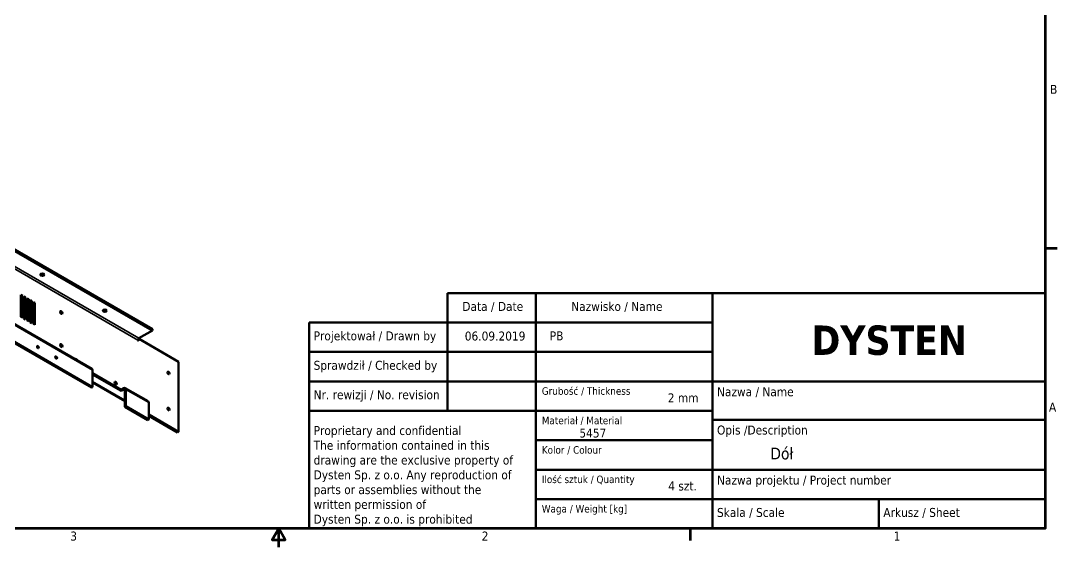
# Model space of a CAD drawing. Header units: millimetres. Extents: x 51 to 2184, y 25 to 1702.
# Drawn here: x 767 to 2175, y 25 to 741 of the extents above; entities that cross this region are included whole.
import ezdxf
from ezdxf.enums import TextEntityAlignment as Align

# ---------------------------------------------------------------- set-up
doc = ezdxf.new("R2010")
doc.units = ezdxf.units.MM
doc.header["$LTSCALE"] = 4
for name, color, linetype, lineweight in [('Obramowanie (ANSI)', 7, 'Continuous', 70), ('Tytuł (ANSI)', 7, 'Continuous', 50), ('Widoczne (ANSI)', 7, 'Continuous', 50), ('Widoczne wąskie (ANSI)', 7, 'Continuous', 35)]:
    doc.layers.add(name, color=color, linetype=linetype, lineweight=lineweight)
doc.styles.add('Styl tekstu42', font='tahoma.ttf')
doc.styles.add('Tekst notatki (ANSI)', font='tahoma.ttf')

# ---------------------------------------------------------------- blocks, each defined once
blk = doc.blocks.new('Ramki Default Border')
at = {"layer": 'Obramowanie (ANSI)'}
for p, q in [((539.75, 107.95), (543.81, 107.95)), ((419.1, 12.7), (419.1, 8.64))]:
    blk.add_line(p, q, dxfattribs=at)
at = {"layer": 'Obramowanie (ANSI)', "flags": 128}
for points in [[(19.05, 12.7), (19.05, 419.1), (539.75, 419.1), (539.75, 12.7), (19.05, 12.7)], [(279.4, 6.35), (279.4, 12.7), (277.2, 8.89), (281.6, 8.89), (279.4, 12.7)]]:
    blk.add_lwpolyline(points, dxfattribs=at)
at = {"layer": 'Obramowanie (ANSI)', "char_height": 3.05, "attachment_point": 7, "style": 'Tekst notatki (ANSI)'}
for s, insert in [('B', (541.36, 160.4)), ('A', (540.99, 52.45)), ('3', (208.6, 8.57)), ('2', (348.33, 8.64)), ('1', (488.26, 8.64))]:
    blk.add_mtext(s, dxfattribs=dict(at, insert=insert))
blk = doc.blocks.new('Tabelki rysunkowe Tabelka new')
at = {"layer": 'Tytuł (ANSI)'}
for p, q in [((529, 115), (326, 115)), ((326, 115), (326, 109)), ((356, 115), (356, 35)), ((416, 115), (416, 35)), ((529, 115), (529, 35)), ((326, 109), (326, 75)), ((279, 35), (279, 105)), ((279, 105), (356, 105)), ((356, 105), (416, 105)), ((356, 95), (279, 95)), ((356, 95), (416, 95)), ((356, 85), (279, 85)), ((356, 85), (416, 85)), ((416, 85), (529, 85)), ((356, 75), (279, 75)), ((356, 75), (416, 75)), ((416, 72), (529, 72)), ((356, 65), (416, 65)), ((356, 55), (416, 55)), ((416, 55), (529, 55)), ((356, 45), (416, 45)), ((416, 45), (529, 45)), ((472.5, 45), (472.5, 35)), ((529, 35), (279, 35))]:
    blk.add_line(p, q, dxfattribs=at)
at = {"layer": 'Tytuł (ANSI)', "style": 'Tekst notatki (ANSI)'}
for s, insert, char_height, attachment_point in [('Data / Date', (331, 112), 3.048, 1), ('Nazwisko / Name', (368, 112), 3.048, 1), ('Projektował / Drawn by', (280.5, 102), 3.048, 1), ('\\fTahoma|b1|i0;\\H10.0000;DYSTEN', (476, 104), 10, 2), ('Sprawdził / Checked by', (280.5, 92), 3.048, 1), ('Nr. rewizji / No. revision', (280.5, 82), 3.048, 1), ('\\fTahoma|b0|i0;\\H2.5400;Grubość / Thickness', (358, 83), 2.54, 1), ('Nazwa / Name', (417.5, 83), 3.048, 1), ('\\fTahoma|b0|i0;\\H2.5400;Materiał / Material', (358, 73), 2.54, 1), ('Opis /Description ', (417.5, 70), 3.048, 1), ('\\fTahoma|b0|i0;\\H2.5400;Kolor / Colour', (358, 63), 2.54, 1), ('\\fTahoma|b0|i0;\\H2.5400;Ilość sztuk / Quantity', (358, 53), 2.54, 1), ('Nazwa projektu / Project number', (417.5, 53), 3.048, 1), ('\\fTahoma|b0|i0;\\H2.5400;Waga / Weight [kg]', (358, 43), 2.54, 1), ('Skala / Scale', (417.5, 42), 3.048, 1), ('Arkusz / Sheet', (474, 42), 3.048, 1)]:
    blk.add_mtext(s, dxfattribs=dict(at, insert=insert, char_height=char_height, attachment_point=attachment_point))
at = {"layer": 'Tytuł (ANSI)', "insert": (280.5, 69.84), "char_height": 3.048, "attachment_point": 1, "line_spacing_factor": 0.987884, "style": 'Tekst notatki (ANSI)'}
blk.add_mtext('Proprietary and confidential\\PThe information contained in this\\Pdrawing are the exclusive property of\\PDysten Sp. z o.o. Any reproduction of\\Pparts or assemblies without the\\Pwritten permission of\\PDysten Sp. z o.o. is prohibited', dxfattribs=at)
at = {"layer": 'Tytuł (ANSI)'}
for tag, p, height, style in [('Projektował_001', (360.69, 98.95), 3.05, 'Tekst notatki (ANSI)'), ('Data_001', (331.83, 98.89), 3.05, 'Tekst notatki (ANSI)'), ('Grubość_materiału_001', (400.78, 77.89), 3.05, 'Tekst notatki (ANSI)'), ('Materiał_001', (370.75, 65.95), 3.05, 'Tekst notatki (ANSI)'), ('Nazwa_części_001', (435.59, 58.5), 4, 'Styl tekstu42'), ('Ilość_sztuk_001', (400.92, 47.95), 3.05, 'Tekst notatki (ANSI)')]:
    blk.add_attdef(tag, p, '', height=height, dxfattribs=dict(at, style=style))
at = {"layer": 'Tytuł (ANSI)', "style": 'Tekst notatki (ANSI)'}
for tag, p in [('kiedy_sprawdził', (332, 92)), ('Kto_zatwierdził', (361, 92)), ('Nr_części', (465.47, 80.14)), ('RAL', (395.29, 61)), ('Nr_projektu', (499.73, 51)), ('Waga', (401, 41))]:
    blk.add_attdef(tag, text='', height=3.05, dxfattribs=at).set_placement(p, align=Align.TOP_LEFT)

msp = doc.modelspace()

# ---------------------------------------------------------------- linework, layer by layer
at = {"layer": 'Widoczne (ANSI)'}
for p, q in [((241.015, 728.733), (946, 321.71)), ((241.015, 727.1), (946, 320.077)), ((607.175, 416.05), (863.854, 267.856)), ((606.589, 390.54), (863.269, 242.346)), ((608.003, 391.357), (864.683, 243.163)), ((767.279, 338.672), (767.279, 368.474)), ((767.279, 368.474), (769.4, 367.25)), ((767.986, 366.433), (767.279, 366.841)), ((767.986, 366.433), (769.4, 367.25)), ((767.986, 338.264), (767.986, 366.433)), ((769.4, 367.25), (769.4, 337.448)), ((771.521, 336.223), (771.521, 366.025)), ((771.521, 366.025), (773.643, 364.8)), ((772.229, 363.984), (771.521, 364.392)), ((772.229, 363.984), (773.643, 364.8)), ((772.229, 335.815), (772.229, 363.984)), ((773.643, 364.8), (773.643, 334.998)), ((775.764, 333.773), (775.764, 363.575)), ((775.764, 363.575), (777.885, 362.351)), ((776.471, 361.534), (775.764, 361.942)), ((776.471, 361.534), (777.885, 362.351)), ((776.471, 333.365), (776.471, 361.534)), ((777.885, 362.351), (777.885, 332.549)), ((780.007, 331.324), (780.007, 361.126)), ((780.007, 361.126), (782.128, 359.901)), ((780.714, 359.085), (780.007, 359.493)), ((780.714, 359.085), (782.128, 359.901)), ((780.714, 330.916), (780.714, 359.085)), ((782.128, 359.901), (782.128, 330.099)), ((784.249, 328.874), (784.249, 358.677)), ((784.249, 358.677), (786.371, 357.452)), ((784.956, 356.635), (784.249, 357.044)), ((784.956, 356.635), (786.371, 357.452)), ((784.956, 328.466), (784.956, 356.635)), ((786.371, 357.452), (786.371, 327.65)), ((769.4, 337.448), (767.279, 338.672)), ((773.643, 334.998), (771.521, 336.223)), ((777.885, 332.549), (775.764, 333.773)), ((782.128, 330.099), (780.007, 331.324)), ((786.371, 327.65), (784.249, 328.874)), ((946, 320.077), (927.615, 309.462)), ((946, 321.71), (946, 320.077)), ((926.201, 306.196), (926.201, 307.013)), ((926.908, 305.788), (926.201, 306.196)), ((926.908, 308.835), (926.908, 305.788)), ((981.355, 277.619), (927.033, 308.982)), ((981.355, 277.619), (981.355, 182.334)), ((864.683, 243.163), (864.683, 266.025)), ((864.683, 261.942), (903.574, 239.488)), ((903.574, 237.855), (864.683, 260.309)), ((863.269, 242.346), (864.683, 243.163)), ((908.523, 223.847), (864.683, 249.158)), ((903.574, 239.488), (907.109, 241.53)), ((907.109, 239.897), (903.574, 237.855)), ((903.574, 239.488), (903.574, 237.855)), ((909.109, 241.728), (940.222, 223.765)), ((909.938, 239.897), (909.938, 217.035)), ((908.523, 216.218), (908.523, 239.08)), ((909.938, 217.035), (908.523, 216.218)), ((908.523, 216.218), (939.636, 198.255)), ((909.938, 217.035), (941.05, 199.072)), ((941.05, 199.072), (941.05, 221.934)), ((941.05, 199.072), (939.636, 198.255)), ((981.355, 182.334), (941.05, 205.604)), ((979.941, 181.517), (941.05, 203.971)), ((981.355, 182.334), (979.941, 181.517))]:
    msp.add_line(p, q, dxfattribs=at)
for centre, major_axis in [((796.447, 395.807), (2.75, 0)), ((822.08, 344.388), (1.125, -1.949)), ((881.3, 346.817), (2.75, 0)), ((790.437, 297.46), (0.875, -1.516)), ((822.08, 299.481), (1.125, -1.949)), ((815.185, 283.171), (0.875, -1.516)), ((967.92, 262.228), (1.025, -1.775)), ((896.149, 248.429), (1.025, -1.775)), ((967.92, 213.238), (1.025, -1.775))]:
    msp.add_ellipse(centre, major_axis=major_axis, ratio=0.57735027, dxfattribs=at)
for centre, major_axis, start_param, end_param in [((796.447, 397.44), (2.75, 0), 3.68173663, 5.74304133), ((820.665, 343.571), (-1.125, 1.949), 3.82126647, 5.60351149), ((881.3, 348.45), (2.75, 0), 3.68173663, 5.74304133), ((789.022, 296.643), (-0.875, 1.516), 4.08254945, 5.34222851), ((820.665, 298.664), (-1.125, 1.949), 3.82126647, 5.60351149), ((927.615, 307.829), (1, 1.732), 0.78539816, 2.35619449), ((813.771, 282.354), (-0.875, 1.516), 4.08254945, 5.34222851), ((842.409, 279.456), (-1.025, 1.775), 4.4126124, 6.58296189), ((861.854, 264.392), (2, 3.464), 5.49778714, 6.28318531), ((862.208, 261.126), (2.75, -4.763), 1.30899694, 1.66641949), ((966.506, 261.411), (-1.025, 1.775), 3.90288868, 5.52188928), ((894.735, 247.613), (-1.025, 1.775), 3.90288868, 5.52188928), ((907.109, 238.264), (2, 3.464), 5.49778714, 7.06858347), ((907.109, 238.264), (1, 1.732), 5.49778714, 7.06858347), ((938.222, 220.301), (2, 3.464), 5.49778714, 6.28318531), ((966.506, 212.422), (-1.025, 1.775), 3.90288868, 5.52188928)]:
    msp.add_ellipse(centre, major_axis=major_axis, ratio=0.57735027, start_param=start_param, end_param=end_param, dxfattribs=at)
at = {"layer": 'Widoczne wąskie (ANSI)'}
for p, q in [((926.201, 307.013), (221.216, 714.036)), ((222.63, 716.486), (927.615, 309.462)), ((864.683, 266.025), (608.003, 414.219)), ((864.683, 250.511), (908.523, 225.2)), ((908.523, 239.08), (907.109, 239.897)), ((941.05, 221.934), (909.938, 239.897))]:
    msp.add_line(p, q, dxfattribs=at)

# ---------------------------------------------------------------- block references
at = {"xscale": 4, "yscale": 4, "zscale": 4}
msp.add_blockref('Ramki Default Border', (0, 0), dxfattribs=at)
msp.add_blockref('Tabelki rysunkowe Tabelka new', (43, -89.2), dxfattribs=at).add_auto_attribs({'Projektował_001': 'PB', 'Data_001': '06.09.2019', 'Materiał_001': '5457', 'Grubość_materiału_001': '2 mm', 'Ilość_sztuk_001': '4 szt.', 'Nazwa_części_001': 'Dół'})

doc.saveas('drawing.dxf')
